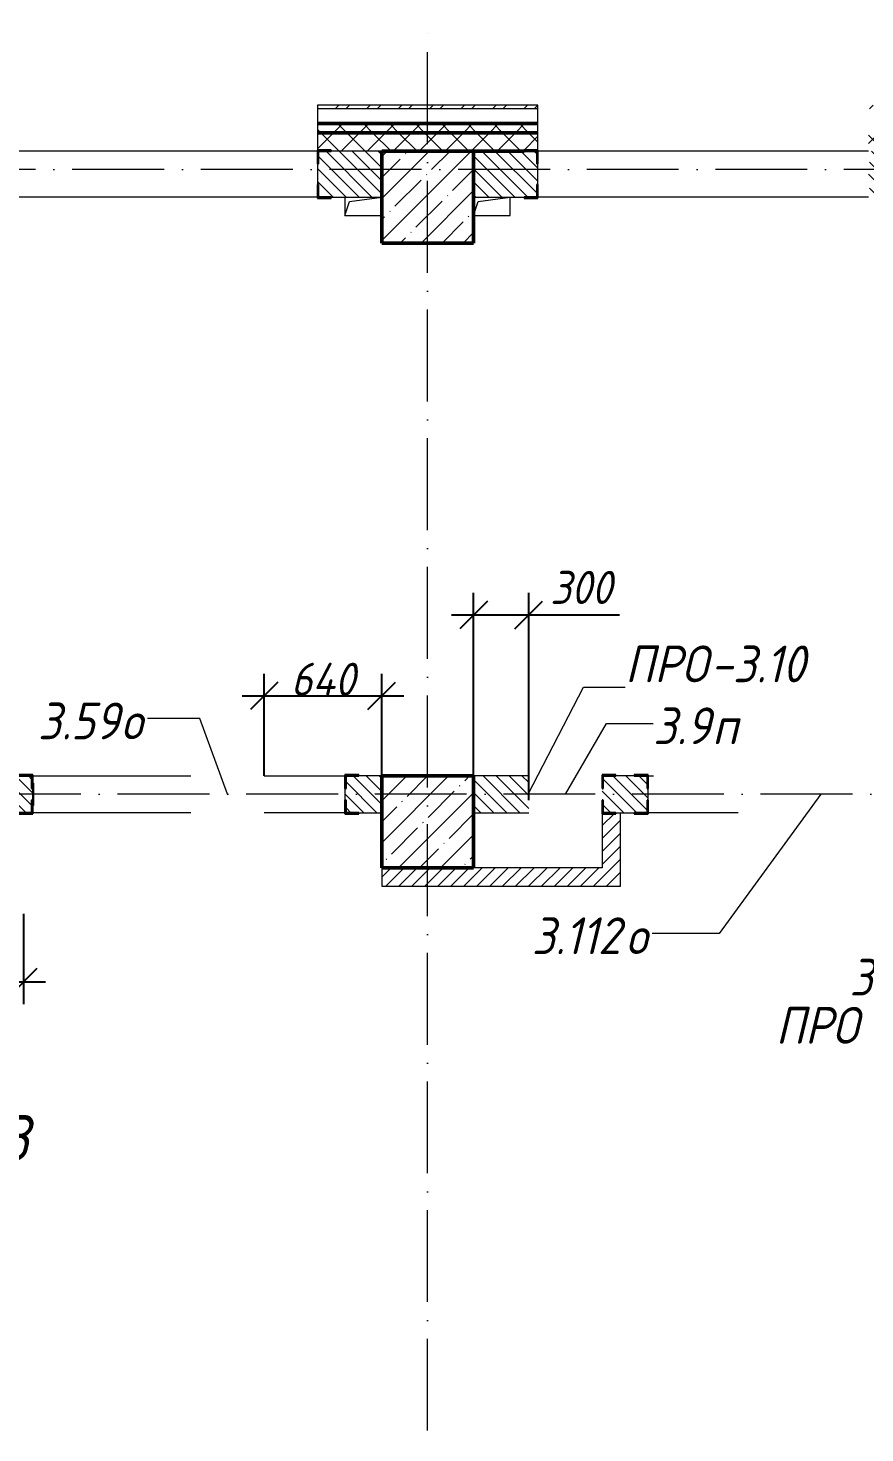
# Model space of a CAD drawing. Header units: millimetres. Extents: x -401725 to 250493, y 305116 to 802890.
# Drawn here: x 187110 to 191666, y 314692 to 322337 of the extents above; entities that cross this region are included whole.
import ezdxf

# ---------------------------------------------------------------- set-up
doc = ezdxf.new("R2010")
doc.units = ezdxf.units.MM
doc.linetypes.add('50_200_ШТРИХ_1Т_ш5_п1_п1_', pattern=[700, 500, -100, 0, -100])
for name, color, linetype, lineweight in [('A-____-____-DIMS', 7, 'Continuous', 9), ('A-____-NOTE-TEXT', 7, 'Continuous', 9), ('A-GENM-____-IDEN', 7, 'Continuous', 9), ('A-GENM-____-MCUT', 7, 'Continuous', 25), ('A-GENM-____-OTLN', 7, 'Continuous', 9), ('A-GENM-____-OTLN-1', 7, 'Continuous', 25), ('A-GLAZ-____-IDEN', 7, 'Continuous', 9), ('A-WALL-____-MCUT-2', 7, 'Continuous', 50), ('A-WALL-____-MCUT-3', 7, 'Continuous', 9), ('A-WALL-____-OTLN', 7, 'Continuous', 9), ('A-WALL-____-PATT-1', 7, 'Continuous', 9), ('A-WALL-FNSH-MCUT-1', 7, 'Continuous', 9), ('I-WALL-____-OTLN', 7, 'Continuous', 9), ('S-COLS-____-MCUT', 7, 'Continuous', 50), ('S-COLS-____-OTLN', 7, 'Continuous', 9), ('S-GRID-____-OTLN-1', 7, '50_200_ШТРИХ_1Т_ш5_п1_п1_', 9)]:
    doc.layers.add(name, color=color, linetype=linetype, lineweight=lineweight)
doc.styles.add('ISOCPEUR_I', font='isocpeui.ttf', dxfattribs={"width": 0.9, "height": 2.5})
doc.styles.add('ISOCPEUR_I_10', font='isocpeui.ttf', dxfattribs={"width": 0.9, "height": 180})
doc.styles.add('ISOCPEUR_I_9', font='isocpeui.ttf', dxfattribs={"width": 0.9, "height": 250})
doc.dimstyles.new('ISO-1_8_0_9К_СРЕДНИЙ_Кладочные_3', dxfattribs={"dimscale": 304.8, "dimtxt": 179.276612, "dimasz": 0.492126, "dimexe": 0.393701, "dimexo": 0, "dimgap": 0, "dimtad": 1, "dimdec": 3, "dimrnd": 0.001, "dimdsep": 46, "dimtxsty": 'ISOCPEUR_I_10', "dimblk1": 'OBLIQUE', "dimblk2": 'OBLIQUE', "dimsah": 1, "dimcen": 0.09, "dimdle": 0.393701, "dimazin": 0, "dimtfac": 1, "dimtdec": 4, "dimtix": 1, "dimtmove": 0, "dimatfit": 3, "dimfxl": 1, "dimtvp": 1, "dimtolj": 1, "dimtzin": 0, "dimarcsym": 2})
doc.dimstyles.new('ISO-1_8_0_9К_СРЕДНИЙ_Кладочные_4', dxfattribs={"dimscale": 304.8, "dimtxt": 179.276612, "dimasz": 0.492126, "dimexe": 0.393701, "dimexo": 0, "dimgap": 0, "dimtad": 1, "dimdec": 3, "dimrnd": 0.001, "dimdsep": 46, "dimtxsty": 'ISOCPEUR_I_10', "dimblk1": 'OBLIQUE', "dimblk2": 'OBLIQUE', "dimsah": 1, "dimcen": 0.09, "dimdle": 0.393701, "dimazin": 0, "dimtfac": 1, "dimtdec": 4, "dimtix": 1, "dimtmove": 1, "dimatfit": 3, "dimfxl": 1, "dimtvp": 1, "dimtolj": 1, "dimtzin": 0, "dimarcsym": 2})
pattern_1 = [(45, (144685.44, 312186.37), (-70.71068, 70.71068), []), (135, (144685.44, 312186.37), (-70.71068, -70.71068), [])]
pattern_2 = [(135, (144685.44, 312186.367), (-35.35534, -35.35534), [])]
pattern_3 = [(45, (144685.44, 312186.367), (-35.35534, 35.35534), [])]

# ---------------------------------------------------------------- blocks, each defined once
blk = doc.blocks.new('BSC_Колонна _Прямоугольная - 500х500-V109-АР1_План отверстий 3 этажа в осях 1-64_А-ГГ')
at = {"layer": 'S-COLS-____-OTLN'}
h = blk.add_hatch(dxfattribs=at)
h.set_pattern_fill('FP_132', color=256, style=0, pattern_type=2)
h.set_pattern_definition([(45, (-44600, -5831.04), (-114.04925, 114.04925), []), (45, (-44485.95, -5831.04), (-114.04925, 114.04925), [201.613, -40.323, 3.353, -36.97])])
h.paths.add_polyline_path([(-250, -250), (250, -250), (250, 250), (-250, 250)], flags=0)
at = {"layer": 'S-COLS-____-MCUT'}
for p, q in [((250, 250), (-250, 250)), ((-250, 250), (-250, -250)), ((250, -250), (250, 250)), ((-250, -250), (250, -250))]:
    blk.add_line(p, q, dxfattribs=at)
blk = doc.blocks.new('Фахверк_СКБ_Уголок - 250_2700-27497298-АР1_План отверстий 3 этажа в осях 1-64_А-ГГ')
at = {"layer": 'A-GENM-____-MCUT'}
for p, q in [((200, 181), (125, 181)), ((125, 181), (125, 106)), ((131, 106), (131, 175)), ((131, 175), (200, 175)), ((200, 175), (200, 181)), ((125, 106), (131, 106)), ((131, -6), (125, -6)), ((125, -6), (125, -81)), ((131, -75), (131, -6)), ((200, -75), (131, -75)), ((200, -81), (200, -75)), ((125, -81), (200, -81))]:
    blk.add_line(p, q, dxfattribs=at)
blk = doc.blocks.new('Фахверк_СКБ_Уголок - 200_3960_зеркало-28268689-АР1_План отверстий 3 этажа в осях 1-64_А-ГГ')
at = {"layer": 'A-GENM-____-MCUT'}
for p, q in [((200, 156), (125, 156)), ((125, 156), (125, 81)), ((200, 150), (200, 156)), ((125, 81), (131, 81)), ((131, 81), (131, 150)), ((131, 150), (200, 150)), ((131, 19), (125, 19)), ((125, 19), (125, -56)), ((131, -50), (131, 19)), ((125, -56), (200, -56)), ((200, -50), (131, -50)), ((200, -56), (200, -50))]:
    blk.add_line(p, q, dxfattribs=at)
blk = doc.blocks.new('154_Стойка_СКБ_Уголок - СМ-2480_200-28346303-АР1_План отверстий 3 этажа в осях 1-64_А-ГГ')
at = {"layer": 'A-GENM-____-MCUT'}
for p, q in [((125, 156), (125, 81)), ((200, 156), (125, 156)), ((200, 150), (200, 156)), ((125, 81), (131, 81)), ((131, 81), (131, 150)), ((131, 150), (200, 150)), ((131, 19), (125, 19)), ((125, 19), (125, -56)), ((131, -50), (131, 19)), ((125, -56), (200, -56)), ((200, -50), (131, -50)), ((200, -56), (200, -50))]:
    blk.add_line(p, q, dxfattribs=at)
blk = doc.blocks.new('Стойка_Влож_Полоса боковая - Полоса-28213942-АР1_План отверстий 3 этажа в осях 1-64_А-ГГ')
at = {"layer": 'A-GENM-____-OTLN'}
for p, q in [((-5, 60), (0, 60)), ((-5, -60), (-5, 60)), ((0, 31), (0, -31)), ((0, -60), (-5, -60))]:
    blk.add_line(p, q, dxfattribs=at)
blk = doc.blocks.new('Фахверк_СКБ_Уголок - 200_3960-28268576-АР1_План отверстий 3 этажа в осях 1-64_А-ГГ')
at = {"layer": 'A-GENM-____-MCUT'}
for p, q in [((200, 156), (125, 156)), ((125, 156), (125, 81)), ((200, 150), (200, 156)), ((125, 81), (131, 81)), ((131, 81), (131, 150)), ((131, 150), (200, 150)), ((131, 19), (125, 19)), ((125, 19), (125, -56)), ((131, -50), (131, 19)), ((125, -56), (200, -56)), ((200, -50), (131, -50)), ((200, -56), (200, -50))]:
    blk.add_line(p, q, dxfattribs=at)
blk = doc.blocks.new('AR_Отверстие прямоугольное _в плите_ - AR_Отверстие прямоугольное _в плите_-V180-АР1_План отверстий 3 этажа в осях 1-64_А-ГГ')
at = {"layer": 'A-GENM-____-OTLN'}
for p, q in [((-100, 50), (-100, -50)), ((-100, -50), (-75, 25)), ((-75, 25), (100, 50)), ((-100, -50), (100, -50))]:
    blk.add_line(p, q, dxfattribs=at)
blk = doc.blocks.new('AR_Отверстие прямоугольное _в плите_ - AR_Отверстие прямоугольное _в плите_-V181-АР1_План отверстий 3 этажа в осях 1-64_А-ГГ')
at = {"layer": 'A-GENM-____-OTLN'}
for p, q in [((-100, -50), (-75, 25)), ((-75, 25), (100, 50)), ((100, -50), (100, 50)), ((-100, -50), (100, -50))]:
    blk.add_line(p, q, dxfattribs=at)
blk = doc.blocks.new('_Oblique')
at = {"color": 0, "linetype": 'ByBlock', "lineweight": -2}
blk.add_line((-0.5, -0.5), (0.5, 0.5), dxfattribs=at)
blk = doc.blocks.new('*D10131')
at = {"layer": 'A-____-____-DIMS', "color": 0, "lineweight": -2, "transparency": 16777216}
for p, q in [((189535.4, 318267.4), (189535.4, 319263.2)), ((189835.4, 318135.4), (189835.4, 319263.2)), ((189415.4, 319143.2), (189835.4, 319143.2)), ((189835.4, 319143.2), (190329.6, 319143.2))]:
    blk.add_line(p, q, dxfattribs=at)
at = {"layer": 'Defpoints', "color": 0, "transparency": 16777216}
for p in [(189835.4, 319143.2), (189535.4, 318267.4), (189835.4, 318135.4)]:
    blk.add_point(p, dxfattribs=at)
at = {"layer": 'A-____-____-DIMS', "color": 0, "lineweight": -2, "transparency": 16777216, "xscale": 150, "yscale": 150, "zscale": 150, "rotation": 180}
blk.add_blockref('_Oblique', (189535.4, 319143.2), dxfattribs=at)
at = {"layer": 'A-____-____-DIMS', "color": 0, "lineweight": -2, "transparency": 16777216, "xscale": 150, "yscale": 150, "zscale": 150}
blk.add_blockref('_Oblique', (189835.4, 319143.2), dxfattribs=at)
at = {"layer": 'A-____-____-DIMS', "color": 0, "transparency": 16777216, "insert": (189952.7, 319383.2), "char_height": 180, "width": 409.578, "attachment_point": 1, "line_spacing_factor": 1.149209, "style": 'ISOCPEUR_I_10'}
blk.add_mtext('\\A1;300', dxfattribs=at)
blk = doc.blocks.new('*D10047')
at = {"layer": 'A-____-____-DIMS', "color": 0, "lineweight": -2, "transparency": 16777216}
for p, q in [((187085.4, 317517.4), (187085.4, 317026.2)), ((186035.4, 317467.4), (186035.4, 317026.2)), ((185915.4, 317146.2), (187205.4, 317146.2))]:
    blk.add_line(p, q, dxfattribs=at)
at = {"layer": 'Defpoints', "color": 0, "transparency": 16777216}
for p in [(187085.4, 317517.4), (186035.4, 317467.4), (187085.4, 317146.2)]:
    blk.add_point(p, dxfattribs=at)
at = {"layer": 'A-____-____-DIMS', "color": 0, "lineweight": -2, "transparency": 16777216, "xscale": 150, "yscale": 150, "zscale": 150, "rotation": 180}
blk.add_blockref('_Oblique', (186035.4, 317146.2), dxfattribs=at)
at = {"layer": 'A-____-____-DIMS', "color": 0, "lineweight": -2, "transparency": 16777216, "xscale": 150, "yscale": 150, "zscale": 150}
blk.add_blockref('_Oblique', (187085.4, 317146.2), dxfattribs=at)
at = {"layer": 'A-____-____-DIMS', "color": 0, "transparency": 16777216, "insert": (186560.4, 317236.2), "char_height": 180, "width": 504.733, "attachment_point": 5, "style": 'ISOCPEUR_I_10'}
blk.add_mtext('\\A1;1050', dxfattribs=at)
blk = doc.blocks.new('*D10048')
at = {"layer": 'A-____-____-DIMS', "color": 0, "lineweight": -2, "transparency": 16777216}
for p, q in [((188395.4, 318267.4), (188395.4, 318823.5)), ((189035.4, 318267.4), (189035.4, 318823.5)), ((188275.4, 318703.5), (189155.4, 318703.5))]:
    blk.add_line(p, q, dxfattribs=at)
at = {"layer": 'Defpoints', "color": 0, "transparency": 16777216}
for p in [(189035.4, 318703.5), (188395.4, 318267.4), (189035.4, 318267.4)]:
    blk.add_point(p, dxfattribs=at)
at = {"layer": 'A-____-____-DIMS', "color": 0, "lineweight": -2, "transparency": 16777216, "xscale": 150, "yscale": 150, "zscale": 150, "rotation": 180}
blk.add_blockref('_Oblique', (188395.4, 318703.5), dxfattribs=at)
at = {"layer": 'A-____-____-DIMS', "color": 0, "lineweight": -2, "transparency": 16777216, "xscale": 150, "yscale": 150, "zscale": 150}
blk.add_blockref('_Oblique', (189035.4, 318703.5), dxfattribs=at)
at = {"layer": 'A-____-____-DIMS', "color": 0, "transparency": 16777216, "insert": (188715.4, 318793.5), "char_height": 180, "width": 426.127, "attachment_point": 5, "style": 'ISOCPEUR_I_10'}
blk.add_mtext('\\A1;640', dxfattribs=at)

msp = doc.modelspace()

# ---------------------------------------------------------------- hatches: boundary and pattern name
at = {"layer": 'A-WALL-____-PATT-1'}
h = msp.add_hatch(dxfattribs=at)
h.set_pattern_fill('FP_3', color=256, style=0, pattern_type=2)
h.set_pattern_definition([(45, (144685.44, 312186.37), (-85.53659, 85.53659), []), (45, (144742.46, 312186.37), (-85.53659, 85.53659), [])])
h.paths.add_polyline_path([(216550.4376, 321897.4093), (216550.4376, 321917.4093), (212685.4376, 321917.4093), (212685.4376, 321897.4093), (215370.3322, 321897.4093)], flags=0)
h.paths.add_polyline_path([(204765.5465, 321897.4093), (204885.4376, 321897.4093), (204885.4376, 321917.4093), (203685.4376, 321917.4093), (203685.4376, 321897.4093)], flags=0)
h.paths.add_polyline_path([(201230.6179, 321897.4093), (201885.4376, 321897.4093), (201885.4376, 321917.4093), (200685.4376, 321917.4093), (200685.4376, 321897.4093)], flags=0)
h.paths.add_polyline_path([(198885.4376, 321897.4093), (198885.4376, 321917.4093), (197685.4376, 321917.4093), (197685.4376, 321897.4093), (197695.6893, 321897.4093)], flags=0)
h.paths.add_polyline_path([(195885.4376, 321897.4093), (195885.4376, 321917.4093), (194685.4376, 321917.4093), (194685.4376, 321897.4093)], flags=0)
h.paths.add_polyline_path([(191685.4376, 321897.4093), (192885.4376, 321897.4093), (192885.4376, 321917.4093), (191685.4376, 321917.4093)], flags=0)
h.paths.add_polyline_path([(189885.4376, 321897.4093), (189885.4376, 321917.4093), (188685.4376, 321917.4093), (188685.4376, 321897.4093), (188858.3679, 321897.4093)], flags=0)
h.paths.add_polyline_path([(185685.4376, 321897.4093), (186885.4376, 321897.4093), (186885.4376, 321917.4093), (185685.4376, 321917.4093)], flags=0)
h.paths.add_polyline_path([(183885.4376, 321897.4093), (183885.4376, 321917.4093), (183020.4376, 321917.4093), (183020.4376, 321897.4093), (183555.975, 321897.4093)], flags=0)
h = msp.add_hatch(dxfattribs=at)
h.set_pattern_fill('FP_1', color=256, style=0, pattern_type=2)
h.set_pattern_definition(pattern_1)
h.paths.add_polyline_path([(219035.4376, 321767.4093), (219035.4376, 321817.4093), (212685.4376, 321817.4093), (212685.4376, 321767.4093), (218905.2608, 321767.4093)], flags=0)
h.paths.add_polyline_path([(204765.5465, 321767.4093), (204885.4376, 321767.4093), (204885.4376, 321817.4093), (203685.4376, 321817.4093), (203685.4376, 321767.4093)], flags=0)
h.paths.add_polyline_path([(201885.4376, 321767.4093), (201885.4376, 321817.4093), (200685.4376, 321817.4093), (200685.4376, 321767.4093), (201230.6179, 321767.4093)], flags=0)
h.paths.add_polyline_path([(198885.4376, 321767.4093), (198885.4376, 321817.4093), (197685.4376, 321817.4093), (197685.4376, 321767.4093), (197695.6893, 321767.4093)], flags=0)
h.paths.add_polyline_path([(195885.4376, 321767.4093), (195885.4376, 321817.4093), (194685.4376, 321817.4093), (194685.4376, 321767.4093)], flags=0)
h.paths.add_polyline_path([(191685.4376, 321767.4093), (192885.4376, 321767.4093), (192885.4376, 321817.4093), (191685.4376, 321817.4093)], flags=0)
h.paths.add_polyline_path([(189885.4376, 321767.4093), (189885.4376, 321817.4093), (188685.4376, 321817.4093), (188685.4376, 321767.4093), (188858.3679, 321767.4093)], flags=0)
h.paths.add_polyline_path([(186885.4376, 321767.4093), (186885.4376, 321817.4093), (185685.4376, 321817.4093), (185685.4376, 321767.4093)], flags=0)
h.paths.add_polyline_path([(183555.975, 321767.4093), (183885.4376, 321767.4093), (183885.4376, 321817.4093), (182485.4376, 321817.4093), (182485.4376, 321767.4093)], flags=0)
h.paths.add_polyline_path([(179485.4376, 321767.4093), (180685.4376, 321767.4093), (180685.4376, 321817.4093), (179485.4376, 321817.4093)], flags=0)
h.paths.add_polyline_path([(177685.4376, 321767.4093), (177685.4376, 321817.4093), (176485.4376, 321817.4093), (176486.1179, 321767.4093)], flags=0)
h.paths.add_polyline_path([(174685.4376, 321767.4093), (174685.4376, 321817.4093), (173485.4376, 321817.4093), (173485.4376, 321767.4093)], flags=0)
h.paths.add_polyline_path([(171685.4376, 321767.4093), (171685.4376, 321817.4093), (168515.4376, 321817.4093), (168515.4376, 321767.4093), (169416.2607, 321767.4093)], flags=0)
h = msp.add_hatch(dxfattribs=at)
h.set_pattern_fill('FP_1', color=256, style=0, pattern_type=2)
h.set_pattern_definition(pattern_1)
h.paths.add_polyline_path([(219035.4376, 321667.4093), (219035.4376, 321767.4093), (212685.4376, 321767.4093), (212685.4376, 321673.4093), (212760.4376, 321673.4093), (212760.4376, 321667.4093), (218905.2608, 321667.4093)], flags=0)
h.paths.add_polyline_path([(204765.5465, 321667.4093), (204810.4376, 321667.4093), (204810.4376, 321673.4093), (204885.4376, 321673.4093), (204885.4376, 321767.4093), (203685.4376, 321767.4093), (203685.4376, 321673.4093), (203760.4376, 321673.4093), (203760.4376, 321667.4093), (204535.4376, 321667.4093)], flags=0)
h.paths.add_polyline_path([(201810.4376, 321667.4093), (201810.4376, 321673.4093), (201885.4376, 321673.4093), (201885.4376, 321767.4093), (200685.4376, 321767.4093), (200685.4376, 321673.4093), (200760.4376, 321673.4093), (200760.4376, 321667.4093), (201230.6179, 321667.4093)], flags=0)
h.paths.add_polyline_path([(198810.4376, 321667.4093), (198810.4376, 321673.4093), (198885.4376, 321673.4093), (198885.4376, 321767.4093), (197685.4376, 321767.4093), (197685.4376, 321673.4093), (197760.4376, 321673.4093), (197760.4376, 321667.4093), (198535.4376, 321667.4093)], flags=0)
h.paths.add_polyline_path([(195810.4376, 321667.4093), (195810.4376, 321673.4093), (195885.4376, 321673.4093), (195885.4376, 321767.4093), (194685.4376, 321767.4093), (194685.4376, 321673.4093), (194760.4376, 321673.4093), (194760.4376, 321667.4093), (195035.4376, 321667.4093)], flags=0)
h.paths.add_polyline_path([(192810.4376, 321667.4093), (192810.4376, 321673.4093), (192885.4376, 321673.4093), (192885.4376, 321767.4093), (191685.4376, 321767.4093), (191685.4376, 321673.4093), (191760.4376, 321673.4093), (191760.4376, 321667.4093), (192393.2965, 321667.4093)], flags=0)
h.paths.add_polyline_path([(188760.4376, 321667.4093), (189810.4376, 321667.4093), (189810.4376, 321673.4093), (189885.4376, 321673.4093), (189885.4376, 321767.4093), (188685.4376, 321767.4093), (188685.4376, 321673.4093), (188760.4376, 321673.4093)], flags=0)
h.paths.add_polyline_path([(186035.4376, 321667.4093), (186810.4376, 321667.4093), (186810.4376, 321673.4093), (186885.4376, 321673.4093), (186885.4376, 321767.4093), (185685.4376, 321767.4093), (185685.4376, 321673.4093), (185760.4376, 321673.4093), (185760.4376, 321667.4093)], flags=0)
h.paths.add_polyline_path([(183555.975, 321667.4093), (183810.4376, 321667.4093), (183810.4376, 321673.4093), (183885.4376, 321673.4093), (183885.4376, 321767.4093), (182485.4376, 321767.4093), (182485.4376, 321667.4093), (183535.4376, 321667.4093)], flags=0)
h.paths.add_polyline_path([(180021.0465, 321667.4093), (180610.4376, 321667.4093), (180610.4376, 321673.4093), (180685.4376, 321673.4093), (180685.4376, 321767.4093), (179485.4376, 321767.4093), (179485.4376, 321667.4093), (179985.4376, 321667.4093)], flags=0)
h.paths.add_polyline_path([(177610.4376, 321667.4093), (177610.4376, 321673.4093), (177685.4376, 321673.4093), (177685.4376, 321767.4093), (176485.4376, 321767.4093), (176486.1179, 321673.4093), (176560.4376, 321673.4093), (176560.4376, 321667.4093)], flags=0)
h.paths.add_polyline_path([(174610.4376, 321667.4093), (174610.4376, 321673.4093), (174685.4376, 321673.4093), (174685.4376, 321767.4093), (173485.4376, 321767.4093), (173485.4376, 321667.4093), (173985.4376, 321667.4093)], flags=0)
h.paths.add_polyline_path([(171610.4376, 321667.4093), (171610.4376, 321673.4093), (171685.4376, 321673.4093), (171685.4376, 321767.4093), (168515.4376, 321767.4093), (168515.4376, 321667.4093), (170985.4376, 321667.4093)], flags=0)
h = msp.add_hatch(dxfattribs=at)
h.set_pattern_fill('FP_6', color=256, style=0, pattern_type=2)
h.set_pattern_definition(pattern_2)
h.paths.add_polyline_path([(186879.4376, 321417.4093), (186879.4376, 321486.4093), (186885.4376, 321486.4093), (186885.4376, 321598.4093), (186879.4376, 321598.4093), (186879.4376, 321667.4093), (186535.4376, 321667.4093), (186535.4376, 321417.4093), (186810.4376, 321417.4093)], flags=0)
h.paths.add_polyline_path([(188858.3679, 321417.4093), (189035.4376, 321417.4093), (189035.4376, 321667.4093), (188691.4376, 321667.4093), (188691.4376, 321598.4093), (188685.4376, 321598.4093), (188685.4376, 321486.4093), (188691.4376, 321486.4093), (188691.4376, 321417.4093), (188760.4376, 321417.4093)], flags=0)
h = msp.add_hatch(dxfattribs=at)
h.set_pattern_fill('FP_6', color=256, style=0, pattern_type=2)
h.set_pattern_definition(pattern_2)
h.paths.add_polyline_path([(195035.4376, 321417.4093), (195035.4376, 321667.4093), (194691.4376, 321667.4093), (194691.4376, 321598.4093), (194685.4376, 321598.4093), (194685.4376, 321486.4093), (194691.4376, 321486.4093), (194691.4376, 321417.4093), (194760.4376, 321417.4093)], flags=0)
h.paths.add_polyline_path([(191691.4376, 321417.4093), (192879.4376, 321417.4093), (192879.4376, 321486.4093), (192885.4376, 321486.4093), (192885.4376, 321598.4093), (192879.4376, 321598.4093), (192879.4376, 321667.4093), (191691.4376, 321667.4093), (191691.4376, 321598.4093), (191685.4376, 321598.4093), (191685.4376, 321486.4093), (191691.4376, 321486.4093), (191691.4376, 321418.6593)], flags=0)
h.paths.add_polyline_path([(189535.4376, 321417.4093), (189879.4376, 321417.4093), (189879.4376, 321486.4093), (189885.4376, 321486.4093), (189885.4376, 321598.4093), (189879.4376, 321598.4093), (189879.4376, 321667.4093), (189535.4376, 321667.4093), (189535.4376, 321520.7244)], flags=0)
h = msp.add_hatch(dxfattribs=at)
h.set_pattern_fill('FP_6', color=256, style=0, pattern_type=2)
h.set_pattern_definition(pattern_2)
h.paths.add_polyline_path([(188858.3679, 318067.4093), (189035.4376, 318067.4093), (189035.4376, 318267.4093), (188841.4376, 318267.4093), (188841.4376, 318198.4093), (188835.4376, 318198.4093), (188835.4376, 318136.4093), (188841.4376, 318136.4093), (188841.4376, 318067.4093)], flags=0)
h.paths.add_polyline_path([(187129.4376, 318067.4093), (187129.4376, 318136.4093), (187135.4376, 318136.4093), (187135.4376, 318198.4093), (187129.4376, 318198.4093), (187129.4376, 318267.4093), (186535.4376, 318267.4093), (186535.4376, 318067.4093), (187090.9036, 318067.4093)], flags=0)
h = msp.add_hatch(dxfattribs=at)
h.set_pattern_fill('FP_6', color=256, style=0, pattern_type=2)
h.set_pattern_definition(pattern_2)
h.paths.add_polyline_path([(195035.4376, 318067.4093), (195035.4376, 318267.4093), (192291.4376, 318267.4093), (192291.4376, 318198.4093), (192285.4376, 318198.4093), (192285.4376, 318136.4093), (192291.4376, 318136.4093), (192291.4376, 318067.4093), (194160.7608, 318067.4093)], flags=0)
h.paths.add_polyline_path([(190479.4376, 318067.4093), (190479.4376, 318136.4093), (190485.4376, 318136.4093), (190485.4376, 318198.4093), (190479.4376, 318198.4093), (190479.4376, 318267.4093), (190241.4376, 318267.4093), (190241.4376, 318198.4093), (190235.4376, 318198.4093), (190235.4376, 318136.4093), (190241.4376, 318136.4093), (190241.4376, 318067.4093), (190410.4376, 318067.4093)], flags=0)
h.paths.add_polyline_path([(189535.4376, 318067.4093), (189835.4376, 318067.4093), (189835.4376, 318267.4093), (189535.4376, 318267.4093)], flags=0)
h = msp.add_hatch(dxfattribs=at)
h.set_pattern_fill('FP_5', color=256, style=0, pattern_type=2)
h.set_pattern_definition(pattern_3)
h.paths.add_polyline_path([(190310.4376, 317767.4093), (190335.4376, 317767.4093), (190335.4376, 318067.4093), (190310.4376, 318067.4093), (190310.4376, 318061.4093), (190235.4376, 318061.4093), (190235.4376, 317767.4093), (190241.4376, 317767.4093)], flags=0)
h = msp.add_hatch(dxfattribs=at)
h.set_pattern_fill('FP_5', color=256, style=0, pattern_type=2)
h.set_pattern_definition(pattern_3)
h.paths.add_polyline_path([(189035.4376, 317667.4093), (190335.4376, 317667.4093), (190335.4376, 317767.4093), (189035.4376, 317767.4093)], flags=0)
at = {"layer": 'S-COLS-____-OTLN'}
h = msp.add_hatch(dxfattribs=at)
h.set_pattern_fill('FP_38', color=256, style=0, pattern_type=2)
h.set_pattern_definition([(45, (144685.44, 312186.37), (-114.04925, 114.04925), []), (45, (144799.49, 312186.37), (-114.04925, 114.04925), [201.612, -40.322, 3.353, -36.97])])
h.paths.add_polyline_path([(189035.4376, 321167.4093), (189535.4376, 321167.4093), (189535.4376, 321667.4093), (189035.4376, 321667.4093), (189035.4376, 321520.7244)], flags=0)

# ---------------------------------------------------------------- linework, layer by layer
at = {"layer": 'A-GENM-____-IDEN'}
for p, q in [((189833.2473, 318167.4093), (190134.3878, 318749.8057)), ((190134.3878, 318749.8057), (190360.4376, 318749.8057))]:
    msp.add_line(p, q, dxfattribs=at)
at = {"layer": 'A-GLAZ-____-IDEN'}
for p, q in [((188046.0153, 318579.1075), (187759.8316, 318579.1075)), ((188195.4376, 318167.4093), (188046.0153, 318579.1075)), ((190035.4376, 318167.4093), (190259.3878, 318552.6803)), ((190259.3878, 318552.6803), (190513.483, 318552.6803)), ((191425.4376, 318167.4093), (190873.1423, 317410.0678)), ((190873.1423, 317410.0678), (190507.6348, 317410.0678))]:
    msp.add_line(p, q, dxfattribs=at)
at = {"layer": 'A-WALL-____-MCUT-2'}
for p, q in [((189885.4376, 321817.4093), (188685.4376, 321817.4093)), ((189885.4376, 321767.4093), (188685.4376, 321767.4093)), ((189535.4376, 321667.4093), (189810.4376, 321667.4093))]:
    msp.add_line(p, q, dxfattribs=at)
at = {"layer": 'A-WALL-____-MCUT-3'}
for p, q in [((189885.4376, 321897.4093), (188685.4376, 321897.4093)), ((188685.4376, 321897.4093), (188685.4376, 321673.4093)), ((189885.4376, 321673.4093), (189885.4376, 321897.4093)), ((189535.4376, 321667.4093), (188760.4376, 321667.4093)), ((189035.4376, 321417.4093), (189035.4376, 321667.4093)), ((189535.4376, 321667.4093), (189535.4376, 321417.4093)), ((188685.4376, 321598.4093), (188685.4376, 321486.4093)), ((189885.4376, 321486.4093), (189885.4376, 321598.4093)), ((188760.4376, 321417.4093), (189035.4376, 321417.4093)), ((189535.4376, 321417.4093), (189810.4376, 321417.4093)), ((189035.4376, 318267.4093), (188910.4376, 318267.4093)), ((189835.4376, 318267.4093), (189535.4376, 318267.4093)), ((190410.4376, 318267.4093), (190310.4376, 318267.4093)), ((188835.4376, 318198.4093), (188835.4376, 318136.4093)), ((190485.4376, 318136.4093), (190485.4376, 318198.4093)), ((188910.4376, 318067.4093), (189035.4376, 318067.4093)), ((189535.4376, 318067.4093), (189835.4376, 318067.4093)), ((190310.4376, 318067.4093), (190410.4376, 318067.4093))]:
    msp.add_line(p, q, dxfattribs=at)
at = {"layer": 'A-WALL-____-OTLN'}
for p, q in [((188685.4376, 321667.4093), (186885.4376, 321667.4093)), ((191685.4376, 321667.4093), (189885.4376, 321667.4093)), ((188685.4376, 321417.4093), (186885.4376, 321417.4093)), ((191685.4376, 321417.4093), (189885.4376, 321417.4093))]:
    msp.add_line(p, q, dxfattribs=at)
at = {"layer": 'A-WALL-FNSH-MCUT-1'}
for p, q in [((189885.4376, 321917.4093), (188685.4376, 321917.4093)), ((188685.4376, 321917.4093), (188685.4376, 321897.4093)), ((189885.4376, 321897.4093), (189885.4376, 321917.4093)), ((188685.4376, 321897.4093), (188685.4376, 321897.4093)), ((190235.4376, 318061.4093), (190235.4376, 317767.4093)), ((190335.4376, 317667.4093), (190335.4376, 318067.4093)), ((189035.4376, 317767.4093), (189035.4376, 317667.4093)), ((190235.4376, 317767.4093), (189535.4376, 317767.4093)), ((189035.4376, 317667.4093), (190335.4376, 317667.4093))]:
    msp.add_line(p, q, dxfattribs=at)
at = {"layer": 'I-WALL-____-OTLN'}
for p, q in [((187135.4376, 318267.4093), (187995.4376, 318267.4093)), ((188395.4376, 318267.4093), (188835.4376, 318267.4093)), ((190485.4376, 318267.4093), (190515.4376, 318267.4093)), ((187995.4376, 318067.4093), (187135.4376, 318067.4093)), ((188835.4376, 318067.4093), (188395.4376, 318067.4093)), ((190975.4376, 318067.4093), (190485.4376, 318067.4093))]:
    msp.add_line(p, q, dxfattribs=at)
at = {"layer": 'S-COLS-____-MCUT'}
for p, q in [((189535.4376, 321667.4093), (189035.4376, 321667.4093)), ((189035.4376, 321667.4093), (189035.4376, 321167.4093)), ((189535.4376, 321167.4093), (189535.4376, 321667.4093)), ((189035.4376, 321167.4093), (189535.4376, 321167.4093))]:
    msp.add_line(p, q, dxfattribs=at)
at = {"layer": 'S-GRID-____-OTLN-1'}
for p, q in [((189285.4376, 307703.761), (189285.4376, 322336.9067)), ((248759.8442, 321567.4093), (140255.5819, 321567.4093)), ((235004.2249, 318167.4093), (140016.6674, 318167.4093))]:
    msp.add_line(p, q, dxfattribs=at)

# ---------------------------------------------------------------- block references
at = {"layer": 'A-GENM-____-OTLN'}
for name, p in [('AR_Отверстие прямоугольное _в плите_ - AR_Отверстие прямоугольное _в плите_-V180-АР1_План отверстий 3 этажа в осях 1-64_А-ГГ', (188935.4376, 321367.4093)), ('AR_Отверстие прямоугольное _в плите_ - AR_Отверстие прямоугольное _в плите_-V181-АР1_План отверстий 3 этажа в осях 1-64_А-ГГ', (189635.4376, 321367.4093))]:
    msp.add_blockref(name, p, dxfattribs=at)
at = {"layer": 'A-GENM-____-OTLN', "rotation": 180}
msp.add_blockref('Стойка_Влож_Полоса боковая - Полоса-28213942-АР1_План отверстий 3 этажа в осях 1-64_А-ГГ', (187135.4376, 318167.4093), dxfattribs=at)
at = {"layer": 'A-GENM-____-OTLN-1'}
for name, p in [('Фахверк_СКБ_Уголок - 250_2700-27497298-АР1_План отверстий 3 этажа в осях 1-64_А-ГГ', (188560.4376, 321492.4093)), ('Фахверк_СКБ_Уголок - 200_3960_зеркало-28268689-АР1_План отверстий 3 этажа в осях 1-64_А-ГГ', (188710.4376, 318117.4093)), ('Фахверк_СКБ_Уголок - 200_3960_зеркало-28268689-АР1_План отверстий 3 этажа в осях 1-64_А-ГГ', (190110.4376, 318117.4093))]:
    msp.add_blockref(name, p, dxfattribs=at)
at = {"layer": 'A-GENM-____-OTLN-1', "rotation": 180}
for name, p in [('Фахверк_СКБ_Уголок - 250_2700-27497298-АР1_План отверстий 3 этажа в осях 1-64_А-ГГ', (190010.4376, 321592.4093)), ('154_Стойка_СКБ_Уголок - СМ-2480_200-28346303-АР1_План отверстий 3 этажа в осях 1-64_А-ГГ', (187260.4376, 318217.4093)), ('Фахверк_СКБ_Уголок - 200_3960-28268576-АР1_План отверстий 3 этажа в осях 1-64_А-ГГ', (190610.4376, 318217.4093))]:
    msp.add_blockref(name, p, dxfattribs=at)
at = {"layer": 'S-COLS-____-OTLN'}
msp.add_blockref('BSC_Колонна _Прямоугольная - 500х500-V109-АР1_План отверстий 3 этажа в осях 1-64_А-ГГ', (189285.4376, 318017.4093), dxfattribs=at)

# ---------------------------------------------------------------- texts
at = {"layer": 'A-____-NOTE-TEXT', "insert": (186955.5591, 316420.8726), "char_height": 250, "width": 202.02525, "attachment_point": 1, "style": 'ISOCPEUR_I'}
msp.add_mtext('\\fISOCPEUR|b0|i1|c204|p34|;\\W.9;3', dxfattribs=at)
at = {"layer": 'A-GENM-____-IDEN', "char_height": 200, "attachment_point": 1, "style": 'ISOCPEUR_I_9'}
for s, insert, width in [('ПРО', (190360.4376, 318976.9218), 562.784625), ('-3.10', (190824.7814, 318976.9218), 663.79725), ('ПРО', (191180.6077, 317010.1121), 562.784625)]:
    msp.add_mtext(s, dxfattribs=dict(at, insert=insert, width=width))
at = {"layer": 'A-GLAZ-____-IDEN', "char_height": 200, "attachment_point": 1, "style": 'ISOCPEUR_I_9'}
for s, insert, width in [('3.59', (187164.3771, 318666.7221), 548.35425), ('3.9', (190513.483, 318640.2949), 389.620125), ('\\fISOCPEUR|b0|i1|c204|p34|;\\W.9;о', (187616.8146, 318666.7221), 158.734125), ('\\fISOCPEUR|b0|i1|c204|p34|;\\W.9;п', (190834.9517, 318640.2949), 158.734125), ('3.112', (189852.7816, 317497.6824), 620.506125), ('\\fISOCPEUR|b0|i1|c204|p34|;\\W.9;о', (190364.7504, 317497.6824), 158.734125), ('3.88', (191582.0042, 317272.0484), 548.35425)]:
    msp.add_mtext(s, dxfattribs=dict(at, insert=insert, width=width))

# ---------------------------------------------------------------- dimensions: what is measured, and where the dimension line sits
at = {"layer": 'A-____-____-DIMS'}
dim = msp.add_linear_dim(base=(189835.4376, 319143.2402), p1=(189535.4376, 318267.4093), p2=(189835.4376, 318135.4179), dimstyle='ISO-1_8_0_9К_СРЕДНИЙ_Кладочные_3', override={"dimpost": '<>', "dimfxl": 327.752563}, dxfattribs=at)
dim.commit()
dim.dimension.update_dxf_attribs({"geometry": '*D10131', "text_midpoint": (190157.5012, 319143.2402), "dimtype": 160})
for base, p1, p2, override, picture, middle in [((189035.4376, 318703.5041), (188395.4376, 318267.4093), (189035.4376, 318267.4093), {"dimpost": '<>', "dimfxl": 640}, '*D10048', (188715.4376, 318793.5041)), ((187085.4376, 317146.2133), (186035.4376, 317467.4093), (187085.4376, 317517.4093), {"dimpost": '<>', "dimfxl": 1051.189802}, '*D10047', (186560.4376, 317236.2133))]:
    dim = msp.add_linear_dim(base=base, p1=p1, p2=p2, dimstyle='ISO-1_8_0_9К_СРЕДНИЙ_Кладочные_4', override=override, dxfattribs=at)
    dim.commit()
    dim.dimension.update_dxf_attribs({"geometry": picture, "text_midpoint": middle})

doc.saveas('drawing.dxf')
